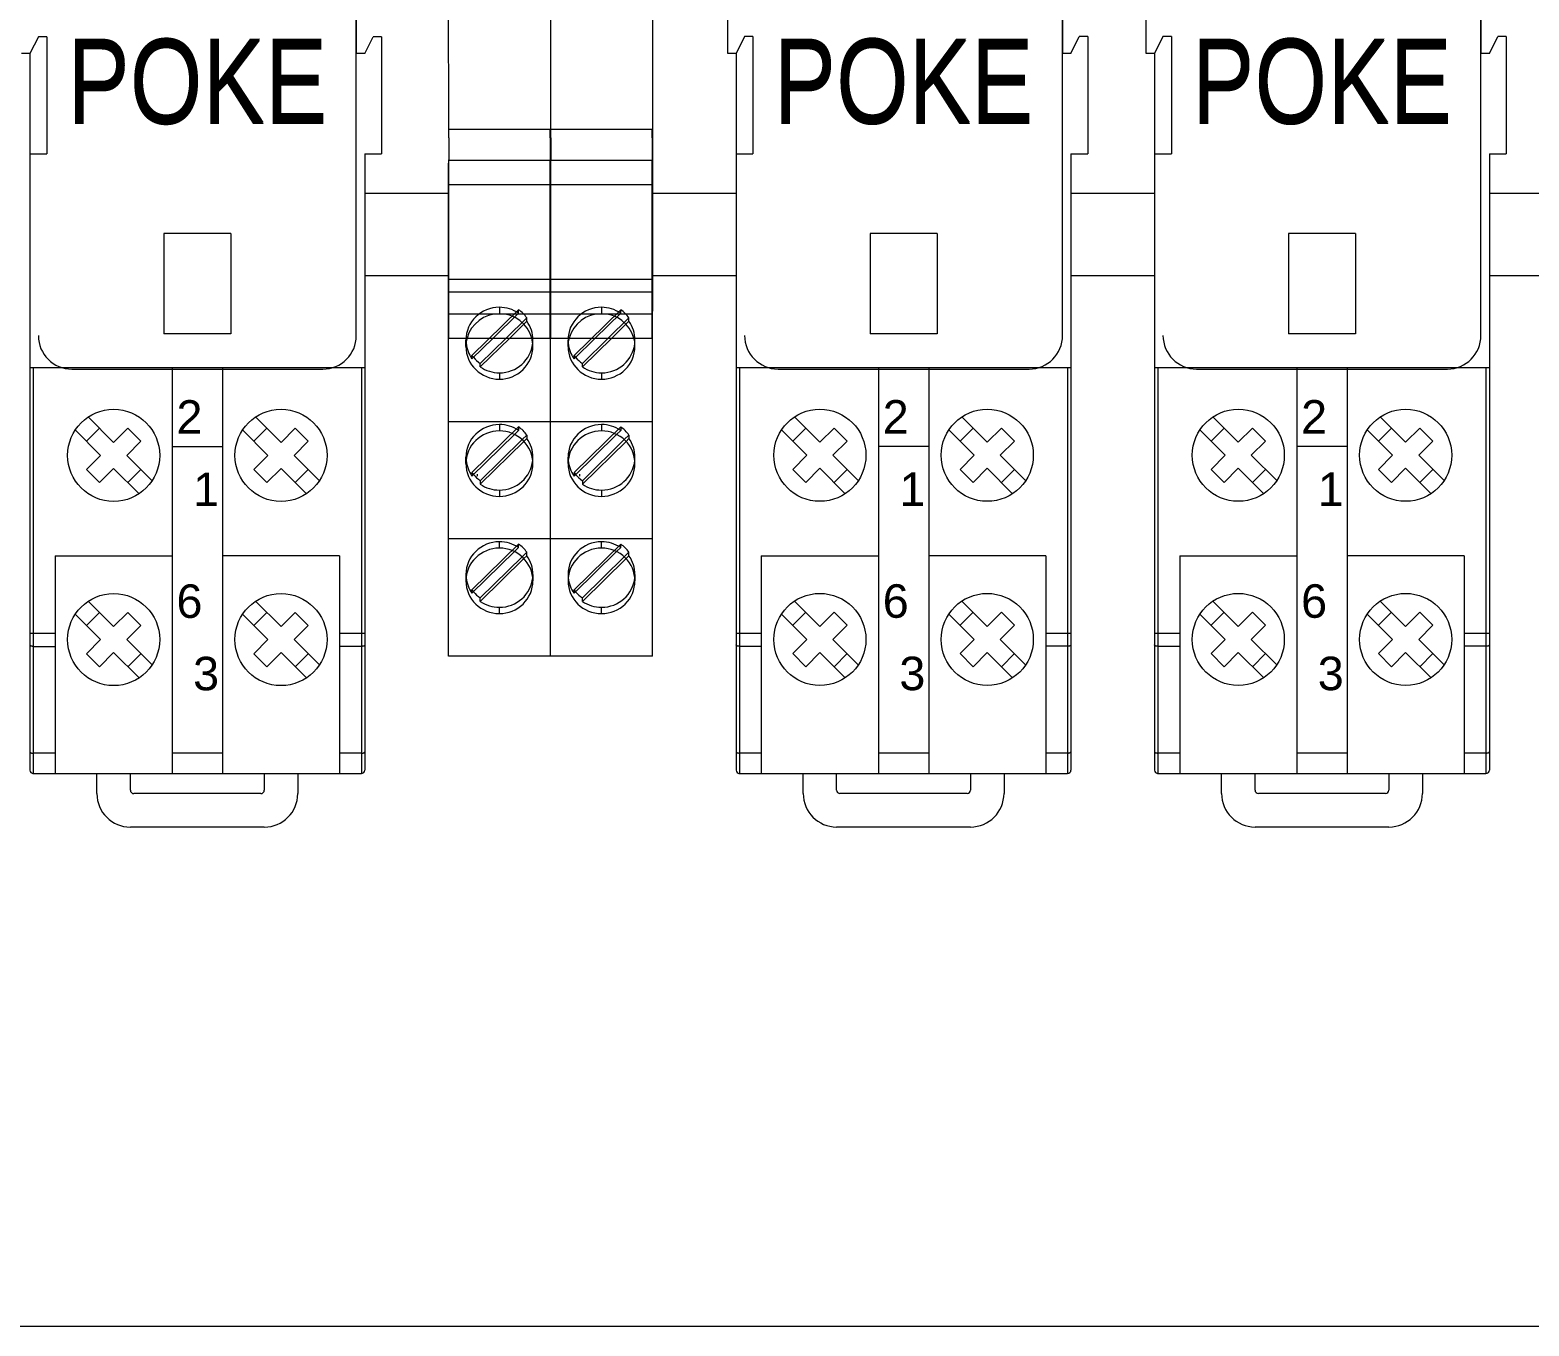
# Model space of a CAD drawing. Header units: millimetres. Extents: x 1359 to 3577, y 1336 to 3557.
# Drawn here: x 2754.9 to 2844.4, y 1899.6 to 1977 of the extents above; entities that cross this region are included whole.
import ezdxf

# ---------------------------------------------------------------- set-up
doc = ezdxf.new("R2010")
doc.units = ezdxf.units.MM
doc.layers.add('000-PI-Oprema', color=30, linetype='Continuous', lineweight=5)
doc.layers.add('000-SI-Oprema', color=30, linetype='Continuous', lineweight=0)
doc.layers.add('002-PI-Kabelska kanalica', color=150, linetype='Continuous')
doc.styles.add('NUOVO', font='txt.shx', dxfattribs={"width": 0.8, "height": 0.8})
doc.styles.get("Standard").update_dxf_attribs({"font": 'arial.ttf'})

msp = doc.modelspace()

# ---------------------------------------------------------------- linework, layer by layer
at = {"layer": '000-PI-Oprema', "color": 0, "linetype": 'ByBlock', "lineweight": 0}
for p, q in [((2779.896, 1971.005), (2779.871, 1997.206)), ((2779.896, 1971.005), (2779.871, 1997.206)), ((2785.996, 1971.005), (2785.971, 1997.206)), ((2785.996, 1971.005), (2785.971, 1997.206)), ((2785.971, 1995.506), (2785.971, 1969.206)), ((2785.971, 1995.506), (2785.971, 1969.206)), ((2792.071, 1995.506), (2792.071, 1969.206)), ((2792.071, 1995.506), (2792.071, 1969.206)), ((2779.896, 1970.519), (2779.896, 1971.005)), ((2785.946, 1971.005), (2779.896, 1971.005)), ((2779.896, 1970.519), (2779.896, 1971.005)), ((2785.946, 1970.519), (2785.946, 1971.005)), ((2785.946, 1970.519), (2785.946, 1971.005)), ((2785.996, 1970.519), (2785.996, 1971.005)), ((2792.046, 1971.005), (2785.996, 1971.005)), ((2785.996, 1970.519), (2785.996, 1971.005)), ((2792.046, 1970.519), (2792.046, 1971.005)), ((2792.046, 1970.519), (2792.046, 1971.005)), ((2779.896, 1970.519), (2779.896, 1969.156)), ((2779.896, 1970.519), (2779.896, 1969.156)), ((2785.946, 1970.519), (2785.946, 1969.156)), ((2785.946, 1970.519), (2785.946, 1969.156)), ((2785.996, 1970.519), (2785.996, 1969.156)), ((2785.996, 1970.519), (2785.996, 1969.156)), ((2792.046, 1970.519), (2792.046, 1969.156)), ((2792.046, 1970.519), (2792.046, 1969.156)), ((2779.871, 1969.206), (2779.896, 1969.206)), ((2779.871, 1969.206), (2779.871, 1969.006)), ((2779.871, 1969.206), (2779.871, 1969.206)), ((2779.871, 1969.206), (2779.896, 1969.206)), ((2779.871, 1969.206), (2779.871, 1969.006)), ((2779.871, 1969.206), (2779.871, 1969.206)), ((2779.896, 1969.006), (2779.871, 1969.006)), ((2779.871, 1967.406), (2779.871, 1969.006)), ((2779.896, 1969.006), (2779.871, 1969.006)), ((2779.871, 1967.406), (2779.871, 1969.006)), ((2779.896, 1967.451), (2779.896, 1969.156)), ((2785.946, 1969.156), (2779.896, 1969.156)), ((2779.896, 1969.156), (2779.896, 1969.156)), ((2779.896, 1967.451), (2779.896, 1969.156)), ((2779.896, 1969.156), (2779.896, 1969.156)), ((2785.471, 1969.206), (2785.471, 1969.206)), ((2785.471, 1969.206), (2785.471, 1969.206)), ((2785.946, 1969.206), (2785.971, 1969.206)), ((2785.946, 1969.206), (2785.971, 1969.206)), ((2785.946, 1967.451), (2785.946, 1969.156)), ((2785.946, 1969.156), (2785.946, 1969.156)), ((2785.946, 1967.451), (2785.946, 1969.156)), ((2785.946, 1969.156), (2785.946, 1969.156)), ((2785.946, 1969.006), (2785.971, 1969.006)), ((2785.946, 1969.006), (2785.971, 1969.006)), ((2785.971, 1969.206), (2785.971, 1969.206)), ((2785.971, 1969.206), (2785.971, 1969.006)), ((2785.971, 1969.206), (2785.971, 1969.206)), ((2785.971, 1969.206), (2785.971, 1969.006)), ((2785.971, 1969.206), (2785.996, 1969.206)), ((2785.971, 1969.206), (2785.971, 1969.006)), ((2785.971, 1969.206), (2785.971, 1969.206)), ((2785.971, 1969.206), (2785.996, 1969.206)), ((2785.971, 1969.206), (2785.971, 1969.006)), ((2785.971, 1969.206), (2785.971, 1969.206)), ((2785.971, 1969.006), (2785.971, 1967.406)), ((2785.971, 1969.006), (2785.971, 1967.406)), ((2785.996, 1969.006), (2785.971, 1969.006)), ((2785.971, 1967.406), (2785.971, 1969.006)), ((2785.996, 1969.006), (2785.971, 1969.006)), ((2785.971, 1967.406), (2785.971, 1969.006)), ((2785.996, 1967.451), (2785.996, 1969.156)), ((2792.046, 1969.156), (2785.996, 1969.156)), ((2785.996, 1969.156), (2785.996, 1969.156)), ((2785.996, 1967.451), (2785.996, 1969.156)), ((2785.996, 1969.156), (2785.996, 1969.156)), ((2791.571, 1969.206), (2791.571, 1969.206)), ((2791.571, 1969.206), (2791.571, 1969.206)), ((2792.046, 1969.206), (2792.071, 1969.206)), ((2792.046, 1969.206), (2792.071, 1969.206)), ((2792.046, 1967.451), (2792.046, 1969.156)), ((2792.046, 1969.156), (2792.046, 1969.156)), ((2792.046, 1967.451), (2792.046, 1969.156)), ((2792.046, 1969.156), (2792.046, 1969.156)), ((2792.046, 1969.006), (2792.071, 1969.006)), ((2792.046, 1969.006), (2792.071, 1969.006)), ((2792.071, 1969.206), (2792.071, 1969.206)), ((2792.071, 1969.206), (2792.071, 1969.006)), ((2792.071, 1969.206), (2792.071, 1969.206)), ((2792.071, 1969.206), (2792.071, 1969.006)), ((2792.071, 1969.006), (2792.071, 1967.406)), ((2792.071, 1969.006), (2792.071, 1967.406)), ((2779.871, 1967.406), (2779.896, 1967.406)), ((2779.871, 1961.184), (2779.871, 1967.406)), ((2779.871, 1967.406), (2779.896, 1967.406)), ((2779.871, 1961.184), (2779.871, 1967.406)), ((2779.896, 1967.722), (2785.946, 1967.722)), ((2779.896, 1966.983), (2779.896, 1967.451)), ((2779.896, 1966.983), (2779.896, 1967.451)), ((2779.896, 1961.829), (2779.896, 1966.983)), ((2779.896, 1961.829), (2779.896, 1966.983)), ((2785.946, 1966.983), (2785.946, 1967.451)), ((2785.946, 1966.983), (2785.946, 1967.451)), ((2785.971, 1967.406), (2785.946, 1967.406)), ((2785.971, 1967.406), (2785.946, 1967.406)), ((2785.946, 1961.829), (2785.946, 1966.983)), ((2785.946, 1961.829), (2785.946, 1966.983)), ((2785.971, 1967.406), (2785.971, 1961.184)), ((2785.971, 1967.406), (2785.971, 1961.184)), ((2785.971, 1967.406), (2785.996, 1967.406)), ((2785.971, 1961.184), (2785.971, 1967.406)), ((2785.971, 1967.406), (2785.996, 1967.406)), ((2785.971, 1961.184), (2785.971, 1967.406)), ((2785.996, 1967.722), (2792.046, 1967.722)), ((2785.996, 1966.983), (2785.996, 1967.451)), ((2785.996, 1966.983), (2785.996, 1967.451)), ((2785.996, 1961.829), (2785.996, 1966.983)), ((2785.996, 1961.829), (2785.996, 1966.983)), ((2792.046, 1966.983), (2792.046, 1967.451)), ((2792.046, 1966.983), (2792.046, 1967.451)), ((2792.071, 1967.406), (2792.046, 1967.406)), ((2792.071, 1967.406), (2792.046, 1967.406)), ((2792.046, 1961.829), (2792.046, 1966.983)), ((2792.046, 1961.829), (2792.046, 1966.983)), ((2792.071, 1967.406), (2792.071, 1961.184)), ((2792.071, 1967.406), (2792.071, 1961.184)), ((2785.971, 1961.184), (2785.971, 1964.987)), ((2785.971, 1961.184), (2785.971, 1964.987)), ((2792.071, 1961.184), (2792.071, 1964.987)), ((2792.071, 1961.184), (2792.071, 1964.987)), ((2779.871, 1964.056), (2779.871, 1964.056)), ((2779.871, 1964.056), (2779.871, 1964.056)), ((2785.971, 1964.056), (2785.971, 1964.056)), ((2785.971, 1964.056), (2785.971, 1964.056)), ((2785.971, 1964.056), (2785.971, 1964.056)), ((2785.971, 1964.056), (2785.971, 1964.056)), ((2792.071, 1964.056), (2792.071, 1964.056)), ((2792.071, 1964.056), (2792.071, 1964.056)), ((2779.871, 1962.056), (2779.871, 1962.056)), ((2785.971, 1962.056), (2779.871, 1962.056)), ((2779.871, 1962.056), (2779.871, 1962.056)), ((2779.896, 1960.487), (2779.896, 1961.829)), ((2779.896, 1960.487), (2779.896, 1961.829)), ((2785.946, 1960.487), (2785.946, 1961.829)), ((2785.946, 1960.487), (2785.946, 1961.829)), ((2785.971, 1962.056), (2785.971, 1962.056)), ((2785.971, 1962.056), (2785.971, 1962.056)), ((2785.971, 1962.056), (2785.971, 1962.056)), ((2792.071, 1962.056), (2785.971, 1962.056)), ((2785.971, 1962.056), (2785.971, 1962.056)), ((2785.996, 1960.487), (2785.996, 1961.829)), ((2785.996, 1960.487), (2785.996, 1961.829)), ((2792.046, 1960.487), (2792.046, 1961.829)), ((2792.046, 1960.487), (2792.046, 1961.829)), ((2792.071, 1962.056), (2792.071, 1962.056)), ((2792.071, 1962.056), (2792.071, 1962.056)), ((2779.871, 1961.184), (2779.896, 1961.184)), ((2779.871, 1960.156), (2779.871, 1961.184)), ((2779.871, 1961.184), (2779.896, 1961.184)), ((2779.871, 1960.156), (2779.871, 1961.184)), ((2779.896, 1961.313), (2785.946, 1961.313)), ((2785.971, 1961.184), (2785.946, 1961.184)), ((2785.971, 1961.184), (2785.946, 1961.184)), ((2785.971, 1961.184), (2785.971, 1960.156)), ((2785.971, 1961.184), (2785.971, 1960.156)), ((2785.971, 1961.184), (2785.996, 1961.184)), ((2785.971, 1960.156), (2785.971, 1961.184)), ((2785.971, 1961.184), (2785.996, 1961.184)), ((2785.971, 1960.156), (2785.971, 1961.184)), ((2785.996, 1961.313), (2792.046, 1961.313)), ((2792.071, 1961.184), (2792.046, 1961.184)), ((2792.071, 1961.184), (2792.046, 1961.184)), ((2792.071, 1961.184), (2792.071, 1960.156)), ((2792.071, 1961.184), (2792.071, 1960.156)), ((2779.871, 1960.156), (2779.896, 1960.156)), ((2779.871, 1958.556), (2779.871, 1960.156)), ((2779.871, 1960.156), (2779.896, 1960.156)), ((2779.871, 1958.556), (2779.871, 1960.156)), ((2779.871, 1960.012), (2782.921, 1960.012)), ((2779.896, 1958.556), (2779.896, 1960.487)), ((2779.896, 1958.556), (2779.896, 1960.487)), ((2781.281, 1957.523), (2784.066, 1960.247)), ((2784.066, 1960.039), (2782.55, 1958.556)), ((2782.921, 1960.391), (2782.921, 1960.012)), ((2782.921, 1960.012), (2785.971, 1960.012)), ((2784.066, 1960.039), (2784.066, 1960.247)), ((2785.946, 1958.556), (2785.946, 1960.487)), ((2785.946, 1958.556), (2785.946, 1960.487)), ((2785.971, 1960.156), (2785.946, 1960.156)), ((2785.971, 1960.156), (2785.946, 1960.156)), ((2785.971, 1958.556), (2785.971, 1960.156)), ((2785.971, 1958.556), (2785.971, 1960.156)), ((2785.971, 1960.156), (2785.996, 1960.156)), ((2785.971, 1958.556), (2785.971, 1960.156)), ((2785.971, 1960.156), (2785.996, 1960.156)), ((2785.971, 1958.556), (2785.971, 1960.156)), ((2785.971, 1958.556), (2785.971, 1960.012)), ((2785.971, 1958.556), (2785.971, 1960.012)), ((2785.971, 1960.012), (2789.021, 1960.012)), ((2785.996, 1958.556), (2785.996, 1960.487)), ((2785.996, 1958.556), (2785.996, 1960.487)), ((2787.381, 1957.523), (2790.166, 1960.247)), ((2790.166, 1960.039), (2788.65, 1958.556)), ((2789.021, 1960.391), (2789.021, 1960.012)), ((2789.021, 1960.012), (2792.071, 1960.012)), ((2790.166, 1960.039), (2790.166, 1960.247)), ((2792.046, 1958.556), (2792.046, 1960.487)), ((2792.046, 1958.556), (2792.046, 1960.487)), ((2792.071, 1960.156), (2792.046, 1960.156)), ((2792.071, 1960.156), (2792.046, 1960.156)), ((2792.071, 1958.556), (2792.071, 1960.156)), ((2792.071, 1958.556), (2792.071, 1960.156)), ((2792.071, 1958.556), (2792.071, 1960.012)), ((2792.071, 1958.556), (2792.071, 1960.012)), ((2784.561, 1959.763), (2783.327, 1958.556)), ((2783.54, 1958.556), (2784.561, 1959.555)), ((2784.561, 1959.555), (2784.561, 1959.763)), ((2790.661, 1959.763), (2789.427, 1958.556)), ((2789.64, 1958.556), (2790.661, 1959.555)), ((2790.661, 1959.555), (2790.661, 1959.763)), ((2779.871, 1958.556), (2779.896, 1958.556)), ((2779.871, 1958.556), (2779.871, 1958.556)), ((2779.871, 1953.556), (2779.871, 1958.556)), ((2779.871, 1958.556), (2779.896, 1958.556)), ((2779.871, 1958.556), (2779.871, 1958.556)), ((2779.871, 1953.556), (2779.871, 1958.556)), ((2779.896, 1958.656), (2779.896, 1958.656)), ((2779.896, 1958.656), (2779.896, 1958.656)), ((2779.896, 1958.556), (2785.946, 1958.556)), ((2779.896, 1958.556), (2779.896, 1958.556)), ((2779.896, 1958.556), (2779.896, 1958.556)), ((2780.921, 1958.056), (2780.921, 1958.435)), ((2782.55, 1958.556), (2781.281, 1957.315)), ((2781.776, 1956.831), (2783.54, 1958.556)), ((2783.327, 1958.556), (2781.776, 1957.039)), ((2784.921, 1958.056), (2784.921, 1958.435)), ((2785.946, 1958.656), (2785.946, 1958.656)), ((2785.946, 1958.656), (2785.946, 1958.656)), ((2785.946, 1958.556), (2785.971, 1958.556)), ((2785.946, 1958.556), (2785.946, 1958.556)), ((2785.946, 1958.556), (2785.971, 1958.556)), ((2785.946, 1958.556), (2785.946, 1958.556)), ((2785.971, 1958.556), (2785.971, 1958.556)), ((2785.971, 1953.556), (2785.971, 1958.556)), ((2785.971, 1958.556), (2785.971, 1958.556)), ((2785.971, 1953.556), (2785.971, 1958.556)), ((2785.971, 1958.556), (2785.996, 1958.556)), ((2785.971, 1958.556), (2785.971, 1958.556)), ((2785.971, 1953.556), (2785.971, 1958.556)), ((2785.971, 1958.556), (2785.996, 1958.556)), ((2785.971, 1958.556), (2785.971, 1958.556)), ((2785.971, 1953.556), (2785.971, 1958.556)), ((2785.996, 1958.656), (2785.996, 1958.656)), ((2785.996, 1958.656), (2785.996, 1958.656)), ((2785.996, 1958.556), (2792.046, 1958.556)), ((2785.996, 1958.556), (2785.996, 1958.556)), ((2785.996, 1958.556), (2785.996, 1958.556)), ((2787.021, 1958.056), (2787.021, 1958.435)), ((2788.65, 1958.556), (2787.381, 1957.315)), ((2787.876, 1956.831), (2789.64, 1958.556)), ((2789.427, 1958.556), (2787.876, 1957.039)), ((2791.021, 1958.056), (2791.021, 1958.435)), ((2792.046, 1958.656), (2792.046, 1958.656)), ((2792.046, 1958.656), (2792.046, 1958.656)), ((2792.046, 1958.556), (2792.071, 1958.556)), ((2792.046, 1958.556), (2792.046, 1958.556)), ((2792.046, 1958.556), (2792.071, 1958.556)), ((2792.046, 1958.556), (2792.046, 1958.556)), ((2792.071, 1958.556), (2792.071, 1958.556)), ((2792.071, 1953.556), (2792.071, 1958.556)), ((2792.071, 1958.556), (2792.071, 1958.556)), ((2792.071, 1953.556), (2792.071, 1958.556)), ((2781.281, 1957.315), (2781.281, 1957.523)), ((2785.971, 1953.556), (2785.971, 1957.99)), ((2785.971, 1953.556), (2785.971, 1957.99)), ((2787.381, 1957.315), (2787.381, 1957.523)), ((2792.071, 1953.556), (2792.071, 1957.99)), ((2792.071, 1953.556), (2792.071, 1957.99)), ((2781.776, 1956.831), (2781.776, 1957.039)), ((2782.921, 1956.479), (2782.921, 1956.099)), ((2787.876, 1956.831), (2787.876, 1957.039)), ((2789.021, 1956.479), (2789.021, 1956.099)), ((2785.971, 1953.556), (2785.971, 1955.572)), ((2785.971, 1953.556), (2785.971, 1955.572)), ((2792.071, 1953.556), (2792.071, 1955.572)), ((2792.071, 1953.556), (2792.071, 1955.572)), ((2779.871, 1953.012), (2779.871, 1953.556)), ((2779.871, 1953.556), (2779.871, 1953.556)), ((2785.971, 1953.556), (2779.871, 1953.556)), ((2779.871, 1953.012), (2779.871, 1953.556)), ((2779.871, 1953.556), (2779.871, 1953.556)), ((2785.971, 1953.556), (2785.971, 1953.556)), ((2785.971, 1953.012), (2785.971, 1953.556)), ((2785.971, 1953.556), (2785.971, 1953.556)), ((2785.971, 1953.012), (2785.971, 1953.556)), ((2785.971, 1953.012), (2785.971, 1953.556)), ((2785.971, 1953.556), (2785.971, 1953.556)), ((2792.071, 1953.556), (2785.971, 1953.556)), ((2785.971, 1953.012), (2785.971, 1953.556)), ((2785.971, 1953.556), (2785.971, 1953.556)), ((2792.071, 1953.556), (2792.071, 1953.556)), ((2792.071, 1953.012), (2792.071, 1953.556)), ((2792.071, 1953.556), (2792.071, 1953.556)), ((2792.071, 1953.012), (2792.071, 1953.556)), ((2779.871, 1946.556), (2779.871, 1953.012)), ((2779.871, 1946.556), (2779.871, 1953.012)), ((2781.281, 1950.523), (2784.066, 1953.247)), ((2781.281, 1950.315), (2783.823, 1952.802)), ((2782.921, 1953.391), (2782.921, 1953.012)), ((2783.823, 1952.802), (2784.066, 1953.039)), ((2784.066, 1953.247), (2784.066, 1953.039)), ((2784.561, 1952.763), (2784.282, 1952.49)), ((2784.561, 1952.763), (2784.561, 1952.555)), ((2785.971, 1946.556), (2785.971, 1953.012)), ((2785.971, 1946.556), (2785.971, 1953.012)), ((2785.971, 1946.556), (2785.971, 1953.012)), ((2785.971, 1946.556), (2785.971, 1953.012)), ((2787.381, 1950.523), (2790.166, 1953.247)), ((2787.381, 1950.315), (2789.923, 1952.802)), ((2789.021, 1953.391), (2789.021, 1953.012)), ((2789.923, 1952.802), (2790.166, 1953.039)), ((2790.166, 1953.247), (2790.166, 1953.039)), ((2790.661, 1952.763), (2790.382, 1952.49)), ((2790.661, 1952.763), (2790.661, 1952.555)), ((2792.071, 1946.556), (2792.071, 1953.012)), ((2792.071, 1946.556), (2792.071, 1953.012)), ((2784.282, 1952.49), (2781.776, 1950.039)), ((2784.388, 1952.386), (2781.776, 1949.831)), ((2784.561, 1952.555), (2784.388, 1952.386)), ((2790.382, 1952.49), (2787.876, 1950.039)), ((2790.488, 1952.386), (2787.876, 1949.831)), ((2790.661, 1952.555), (2790.488, 1952.386)), ((2780.921, 1951.056), (2780.921, 1951.435)), ((2784.921, 1951.056), (2784.921, 1951.435)), ((2787.021, 1951.056), (2787.021, 1951.435)), ((2791.021, 1951.056), (2791.021, 1951.435)), ((2781.281, 1950.523), (2781.281, 1950.315)), ((2781.621, 1950.302), (2781.621, 1950.43)), ((2781.776, 1950.039), (2781.776, 1949.831)), ((2787.381, 1950.523), (2787.381, 1950.315)), ((2787.721, 1950.302), (2787.721, 1950.43)), ((2787.876, 1950.039), (2787.876, 1949.831)), ((2782.921, 1949.479), (2782.921, 1949.099)), ((2789.021, 1949.479), (2789.021, 1949.099)), ((2785.971, 1946.556), (2785.971, 1948.572)), ((2785.971, 1946.556), (2785.971, 1948.572)), ((2792.071, 1946.556), (2792.071, 1948.572)), ((2792.071, 1946.556), (2792.071, 1948.572)), ((2779.871, 1946.012), (2779.871, 1946.556)), ((2779.871, 1946.556), (2779.871, 1946.556)), ((2785.971, 1946.556), (2779.871, 1946.556)), ((2779.871, 1946.012), (2779.871, 1946.556)), ((2779.871, 1946.556), (2779.871, 1946.556)), ((2782.921, 1946.012), (2782.921, 1946.391)), ((2785.971, 1946.556), (2785.971, 1946.556)), ((2785.971, 1946.012), (2785.971, 1946.556)), ((2785.971, 1946.556), (2785.971, 1946.556)), ((2785.971, 1946.012), (2785.971, 1946.556)), ((2785.971, 1946.012), (2785.971, 1946.556)), ((2785.971, 1946.556), (2785.971, 1946.556)), ((2792.071, 1946.556), (2785.971, 1946.556)), ((2785.971, 1946.012), (2785.971, 1946.556)), ((2785.971, 1946.556), (2785.971, 1946.556)), ((2789.021, 1946.012), (2789.021, 1946.391)), ((2792.071, 1946.556), (2792.071, 1946.556)), ((2792.071, 1946.012), (2792.071, 1946.556)), ((2792.071, 1946.556), (2792.071, 1946.556)), ((2792.071, 1946.012), (2792.071, 1946.556)), ((2779.871, 1939.556), (2779.871, 1946.012)), ((2779.871, 1939.556), (2779.871, 1946.012)), ((2781.281, 1943.523), (2784.066, 1946.247)), ((2783.823, 1945.802), (2781.281, 1943.315)), ((2784.282, 1945.49), (2781.776, 1943.039)), ((2784.066, 1946.039), (2783.823, 1945.802)), ((2784.066, 1946.039), (2784.066, 1946.247)), ((2784.561, 1945.763), (2784.282, 1945.49)), ((2784.388, 1945.386), (2784.561, 1945.555)), ((2784.561, 1945.555), (2784.561, 1945.763)), ((2785.971, 1939.556), (2785.971, 1946.012)), ((2785.971, 1939.556), (2785.971, 1946.012)), ((2785.971, 1939.556), (2785.971, 1946.012)), ((2785.971, 1939.556), (2785.971, 1946.012)), ((2787.381, 1943.523), (2790.166, 1946.247)), ((2789.923, 1945.802), (2787.381, 1943.315)), ((2790.382, 1945.49), (2787.876, 1943.039)), ((2790.166, 1946.039), (2789.923, 1945.802)), ((2790.166, 1946.039), (2790.166, 1946.247)), ((2790.661, 1945.763), (2790.382, 1945.49)), ((2790.488, 1945.386), (2790.661, 1945.555)), ((2790.661, 1945.555), (2790.661, 1945.763)), ((2792.071, 1939.556), (2792.071, 1946.012)), ((2792.071, 1939.556), (2792.071, 1946.012)), ((2781.776, 1942.831), (2784.388, 1945.386)), ((2787.876, 1942.831), (2790.488, 1945.386)), ((2780.921, 1944.435), (2780.921, 1944.056)), ((2784.921, 1944.435), (2784.921, 1944.056)), ((2787.021, 1944.435), (2787.021, 1944.056)), ((2791.021, 1944.435), (2791.021, 1944.056)), ((2781.281, 1943.315), (2781.281, 1943.523)), ((2781.776, 1942.831), (2781.776, 1943.039)), ((2787.381, 1943.315), (2787.381, 1943.523)), ((2787.876, 1942.831), (2787.876, 1943.039)), ((2782.921, 1942.099), (2782.921, 1942.479)), ((2789.021, 1942.099), (2789.021, 1942.479)), ((2779.871, 1939.556), (2779.871, 1939.556)), ((2779.871, 1939.556), (2779.871, 1939.556)), ((2785.971, 1939.556), (2779.871, 1939.556)), ((2779.871, 1939.556), (2779.871, 1939.556)), ((2779.871, 1939.556), (2779.871, 1939.556)), ((2785.971, 1939.556), (2779.871, 1939.556)), ((2785.971, 1939.556), (2785.971, 1939.556)), ((2785.971, 1939.556), (2785.971, 1939.556)), ((2785.971, 1939.556), (2785.971, 1939.556)), ((2785.971, 1939.556), (2785.971, 1939.556)), ((2785.971, 1939.556), (2785.971, 1939.556)), ((2785.971, 1939.556), (2785.971, 1939.556)), ((2792.071, 1939.556), (2785.971, 1939.556)), ((2785.971, 1939.556), (2785.971, 1939.556)), ((2785.971, 1939.556), (2785.971, 1939.556)), ((2792.071, 1939.556), (2785.971, 1939.556)), ((2792.071, 1939.556), (2792.071, 1939.556)), ((2792.071, 1939.556), (2792.071, 1939.556)), ((2792.071, 1939.556), (2792.071, 1939.556)), ((2792.071, 1939.556), (2792.071, 1939.556))]:
    msp.add_line(p, q, dxfattribs=at)
for centre, start_param, end_param in [((2782.921, 1958.435), -1.570796, 0), ((2782.921, 1958.056), -1.570796, -0.258728), ((2782.921, 1958.435), -2.180289, -1.570796), ((2782.921, 1958.056), -2.882864, -1.570796), ((2782.921, 1958.643), -2.5321, -2.180289), ((2789.021, 1958.435), -1.570796, 0), ((2789.021, 1958.056), -1.570796, -0.258728), ((2789.021, 1958.435), -2.180289, -1.570796), ((2789.021, 1958.056), -2.882864, -1.570796), ((2789.021, 1958.643), -2.5321, -2.180289), ((2782.921, 1958.435), -3.141593, -2.5321), ((2789.021, 1958.435), -3.141593, -2.5321), ((2782.921, 1958.056), -0.258728, 0), ((2782.921, 1958.435), 0, 0.097132), ((2782.921, 1958.056), 0, 1.570796), ((2782.921, 1958.435), 0.097132, 0.609492), ((2782.921, 1958.435), 1.570796, 3.044461), ((2782.921, 1958.056), 1.570796, 3.141593), ((2782.921, 1958.056), -3.141593, -2.882864), ((2782.921, 1958.435), 3.044461, 3.141593), ((2789.021, 1958.056), -0.258728, 0), ((2789.021, 1958.435), 0, 0.097132), ((2789.021, 1958.056), 0, 1.570796), ((2789.021, 1958.435), 0.097132, 0.609492), ((2789.021, 1958.435), 1.570796, 3.044461), ((2789.021, 1958.056), 1.570796, 3.141593), ((2789.021, 1958.056), -3.141593, -2.882864), ((2789.021, 1958.435), 3.044461, 3.141593), ((2782.921, 1958.643), 0.609492, 0.685382), ((2782.921, 1958.643), 0.685382, 0.961304), ((2789.021, 1958.643), 0.609492, 0.685382), ((2789.021, 1958.643), 0.685382, 0.961304), ((2782.921, 1958.435), 0.961304, 1.570796), ((2789.021, 1958.435), 0.961304, 1.570796), ((2782.921, 1951.435), -1.570796, 0), ((2782.921, 1951.056), -1.570796, 0), ((2782.921, 1951.435), -2.180289, -1.570796), ((2782.921, 1951.056), -3.141593, -1.570796), ((2782.921, 1951.643), -2.5321, -2.180289), ((2789.021, 1951.435), -1.570796, 0), ((2789.021, 1951.056), -1.570796, 0), ((2789.021, 1951.435), -2.180289, -1.570796), ((2789.021, 1951.056), -3.141593, -1.570796), ((2789.021, 1951.643), -2.5321, -2.180289), ((2782.921, 1951.435), 3.141593, 3.751085), ((2789.021, 1951.435), 3.141593, 3.751085), ((2782.921, 1951.435), 0, 0.097132), ((2782.921, 1951.056), 0, 1.570796), ((2782.921, 1951.435), 0.097132, 0.609492), ((2782.921, 1951.435), 1.570796, 3.044461), ((2782.921, 1951.056), 1.570796, 3.141593), ((2782.921, 1951.435), 3.044461, 3.141593), ((2789.021, 1951.435), 0, 0.097132), ((2789.021, 1951.056), 0, 1.570796), ((2789.021, 1951.435), 0.097132, 0.609492), ((2789.021, 1951.435), 1.570796, 3.044461), ((2789.021, 1951.056), 1.570796, 3.141593), ((2789.021, 1951.435), 3.044461, 3.141593), ((2782.921, 1951.643), 0.609492, 0.685382), ((2782.921, 1951.643), 0.685382, 0.961304), ((2789.021, 1951.643), 0.609492, 0.685382), ((2789.021, 1951.643), 0.685382, 0.961304), ((2782.921, 1951.435), 0.961304, 1.570796), ((2789.021, 1951.435), 0.961304, 1.570796), ((2782.921, 1944.435), -1.570796, 0), ((2782.921, 1944.435), -2.180289, -1.570796), ((2789.021, 1944.435), -1.570796, 0), ((2789.021, 1944.435), -2.180289, -1.570796), ((2782.921, 1944.056), -1.570796, 0), ((2782.921, 1944.056), -3.141593, -1.570796), ((2782.921, 1944.643), -2.5321, -2.180289), ((2782.921, 1944.435), -3.141593, -2.5321), ((2789.021, 1944.056), -1.570796, 0), ((2789.021, 1944.056), -3.141593, -1.570796), ((2789.021, 1944.643), -2.5321, -2.180289), ((2789.021, 1944.435), -3.141593, -2.5321), ((2782.921, 1944.435), 0, 0.097132), ((2782.921, 1944.056), 0, 1.570796), ((2782.921, 1944.435), 0.097132, 0.609492), ((2782.921, 1944.435), 1.570796, 3.044461), ((2782.921, 1944.056), 1.570796, 3.141593), ((2782.921, 1944.435), 3.044461, 3.141593), ((2789.021, 1944.435), 0, 0.097132), ((2789.021, 1944.056), 0, 1.570796), ((2789.021, 1944.435), 0.097132, 0.609492), ((2789.021, 1944.435), 1.570796, 3.044461), ((2789.021, 1944.056), 1.570796, 3.141593), ((2789.021, 1944.435), 3.044461, 3.141593), ((2782.921, 1944.643), 0.609492, 0.685382), ((2782.921, 1944.643), 0.685382, 0.961304), ((2782.921, 1944.435), 0.961304, 1.570796), ((2789.021, 1944.643), 0.609492, 0.685382), ((2789.021, 1944.643), 0.685382, 0.961304), ((2789.021, 1944.435), 0.961304, 1.570796)]:
    msp.add_ellipse(centre, major_axis=(-2, 0), ratio=0.978148, start_param=start_param, end_param=end_param, dxfattribs=at)
at = {"layer": '000-SI-Oprema', "color": 0, "linetype": 'ByBlock', "lineweight": 0}
for p, q in [((2774.371, 1958.7), (2774.371, 2000.3)), ((2774.371, 1958.7), (2774.371, 2000.3)), ((2816.571, 1958.706), (2816.571, 2000.306)), ((2816.571, 1958.706), (2816.571, 2000.306)), ((2841.571, 1958.706), (2841.571, 2000.306)), ((2841.571, 1958.706), (2841.571, 2000.306)), ((2774.371, 1983.55), (2774.371, 1975.55)), ((2796.571, 1975.556), (2796.571, 1983.556)), ((2816.571, 1983.556), (2816.571, 1975.556)), ((2821.571, 1975.556), (2821.571, 1983.556)), ((2841.571, 1983.556), (2841.571, 1975.556)), ((2755.371, 1976.55), (2754.871, 1975.55)), ((2755.871, 1976.55), (2755.371, 1976.55)), ((2755.871, 1976.55), (2755.871, 1969.55)), ((2774.871, 1975.55), (2775.371, 1976.55)), ((2775.871, 1976.55), (2775.371, 1976.55)), ((2775.871, 1976.55), (2775.871, 1969.55)), ((2797.571, 1976.556), (2797.071, 1975.556)), ((2798.071, 1976.556), (2797.571, 1976.556)), ((2798.071, 1976.556), (2798.071, 1969.556)), ((2817.071, 1975.556), (2817.571, 1976.556)), ((2818.071, 1976.556), (2817.571, 1976.556)), ((2818.071, 1976.556), (2818.071, 1969.556)), ((2822.571, 1976.556), (2822.071, 1975.556)), ((2823.071, 1976.556), (2822.571, 1976.556)), ((2823.071, 1976.556), (2823.071, 1969.556)), ((2842.071, 1975.556), (2842.571, 1976.556)), ((2843.071, 1976.556), (2842.571, 1976.556)), ((2843.071, 1976.556), (2843.071, 1969.556)), ((2754.871, 1975.55), (2754.371, 1975.55)), ((2754.871, 1975.55), (2754.871, 1932.75)), ((2774.871, 1975.55), (2774.371, 1975.55)), ((2797.071, 1975.556), (2796.571, 1975.556)), ((2797.071, 1975.556), (2797.071, 1932.756)), ((2817.071, 1975.556), (2816.571, 1975.556)), ((2822.071, 1975.556), (2821.571, 1975.556)), ((2822.071, 1975.556), (2822.071, 1932.756)), ((2842.071, 1975.556), (2841.571, 1975.556)), ((2754.871, 1969.55), (2755.871, 1969.55)), ((2774.871, 1969.55), (2774.871, 1932.75)), ((2774.871, 1969.55), (2775.871, 1969.55)), ((2797.071, 1969.556), (2798.071, 1969.556)), ((2817.071, 1969.556), (2817.071, 1932.756)), ((2817.071, 1969.556), (2818.071, 1969.556)), ((2822.071, 1969.556), (2823.071, 1969.556)), ((2842.071, 1969.556), (2842.071, 1932.756)), ((2842.071, 1969.556), (2843.071, 1969.556)), ((2766.871, 1964.8), (2762.871, 1964.8)), ((2762.871, 1964.8), (2762.871, 1958.8)), ((2766.871, 1964.8), (2766.871, 1958.8)), ((2809.071, 1964.806), (2805.071, 1964.806)), ((2805.071, 1964.806), (2805.071, 1958.806)), ((2809.071, 1964.806), (2809.071, 1958.806)), ((2834.071, 1964.806), (2830.071, 1964.806)), ((2830.071, 1964.806), (2830.071, 1958.806)), ((2834.071, 1964.806), (2834.071, 1958.806)), ((2766.871, 1958.8), (2762.871, 1958.8)), ((2809.071, 1958.806), (2805.071, 1958.806)), ((2834.071, 1958.806), (2830.071, 1958.806)), ((2754.871, 1956.8), (2774.871, 1956.8)), ((2755.071, 1956.8), (2755.071, 1932.55)), ((2757.371, 1956.7), (2772.371, 1956.7)), ((2757.371, 1956.7), (2772.371, 1956.7)), ((2763.371, 1956.8), (2763.371, 1932.55)), ((2766.371, 1956.8), (2766.371, 1932.55)), ((2774.671, 1956.8), (2774.671, 1932.55)), ((2797.071, 1956.806), (2817.071, 1956.806)), ((2797.271, 1956.806), (2797.271, 1932.556)), ((2799.571, 1956.706), (2814.571, 1956.706)), ((2799.571, 1956.706), (2814.571, 1956.706)), ((2805.571, 1956.806), (2805.571, 1932.556)), ((2808.571, 1956.806), (2808.571, 1932.556)), ((2816.871, 1956.806), (2816.871, 1932.556)), ((2822.071, 1956.806), (2842.071, 1956.806)), ((2822.271, 1956.806), (2822.271, 1932.556)), ((2824.571, 1956.706), (2839.571, 1956.706)), ((2824.571, 1956.706), (2839.571, 1956.706)), ((2830.571, 1956.806), (2830.571, 1932.556)), ((2833.571, 1956.806), (2833.571, 1932.556)), ((2841.871, 1956.806), (2841.871, 1932.556)), ((2758.355, 1953.844), (2759.871, 1952.327)), ((2768.355, 1953.844), (2769.871, 1952.327)), ((2800.555, 1953.85), (2802.071, 1952.334)), ((2810.555, 1953.85), (2812.071, 1952.334)), ((2825.555, 1953.85), (2827.071, 1952.334)), ((2835.555, 1953.85), (2837.071, 1952.334)), ((2757.577, 1953.066), (2759.093, 1951.55)), ((2758.245, 1952.398), (2759.023, 1953.176)), ((2759.871, 1952.327), (2760.72, 1953.176)), ((2760.72, 1953.176), (2761.498, 1952.398)), ((2767.577, 1953.066), (2769.093, 1951.55)), ((2768.245, 1952.398), (2769.023, 1953.176)), ((2769.871, 1952.327), (2770.72, 1953.176)), ((2770.72, 1953.176), (2771.498, 1952.398)), ((2799.777, 1953.073), (2801.293, 1951.556)), ((2800.445, 1952.405), (2801.223, 1953.183)), ((2802.071, 1952.334), (2802.92, 1953.183)), ((2802.92, 1953.183), (2803.698, 1952.405)), ((2809.777, 1953.073), (2811.293, 1951.556)), ((2810.445, 1952.405), (2811.223, 1953.183)), ((2812.071, 1952.334), (2812.92, 1953.183)), ((2812.92, 1953.183), (2813.698, 1952.405)), ((2824.777, 1953.073), (2826.293, 1951.556)), ((2825.445, 1952.405), (2826.223, 1953.183)), ((2827.071, 1952.334), (2827.92, 1953.183)), ((2827.92, 1953.183), (2828.698, 1952.405)), ((2834.777, 1953.073), (2836.293, 1951.556)), ((2835.445, 1952.405), (2836.223, 1953.183)), ((2837.071, 1952.334), (2837.92, 1953.183)), ((2837.92, 1953.183), (2838.698, 1952.405)), ((2760.649, 1951.55), (2761.498, 1952.398)), ((2766.371, 1952.065), (2763.371, 1952.065)), ((2770.649, 1951.55), (2771.498, 1952.398)), ((2802.849, 1951.556), (2803.698, 1952.405)), ((2808.571, 1952.072), (2805.571, 1952.072)), ((2812.849, 1951.556), (2813.698, 1952.405)), ((2827.849, 1951.556), (2828.698, 1952.405)), ((2833.571, 1952.072), (2830.571, 1952.072)), ((2837.849, 1951.556), (2838.698, 1952.405)), ((2758.245, 1950.701), (2759.093, 1951.55)), ((2760.649, 1951.55), (2762.165, 1950.033)), ((2768.245, 1950.701), (2769.093, 1951.55)), ((2770.649, 1951.55), (2772.165, 1950.033)), ((2800.445, 1950.708), (2801.293, 1951.556)), ((2802.849, 1951.556), (2804.365, 1950.04)), ((2810.445, 1950.708), (2811.293, 1951.556)), ((2812.849, 1951.556), (2814.365, 1950.04)), ((2825.445, 1950.708), (2826.293, 1951.556)), ((2827.849, 1951.556), (2829.365, 1950.04)), ((2835.445, 1950.708), (2836.293, 1951.556)), ((2837.849, 1951.556), (2839.365, 1950.04)), ((2758.245, 1950.701), (2759.023, 1949.923)), ((2759.023, 1949.923), (2759.871, 1950.772)), ((2759.871, 1950.772), (2761.388, 1949.255)), ((2760.72, 1949.923), (2761.498, 1950.701)), ((2768.245, 1950.701), (2769.023, 1949.923)), ((2769.023, 1949.923), (2769.871, 1950.772)), ((2769.871, 1950.772), (2771.388, 1949.255)), ((2770.72, 1949.923), (2771.498, 1950.701)), ((2800.445, 1950.708), (2801.223, 1949.93)), ((2801.223, 1949.93), (2802.071, 1950.778)), ((2802.071, 1950.778), (2803.588, 1949.262)), ((2802.92, 1949.93), (2803.698, 1950.708)), ((2810.445, 1950.708), (2811.223, 1949.93)), ((2811.223, 1949.93), (2812.071, 1950.778)), ((2812.071, 1950.778), (2813.588, 1949.262)), ((2812.92, 1949.93), (2813.698, 1950.708)), ((2825.445, 1950.708), (2826.223, 1949.93)), ((2826.223, 1949.93), (2827.071, 1950.778)), ((2827.071, 1950.778), (2828.588, 1949.262)), ((2827.92, 1949.93), (2828.698, 1950.708)), ((2835.445, 1950.708), (2836.223, 1949.93)), ((2836.223, 1949.93), (2837.071, 1950.778)), ((2837.071, 1950.778), (2838.588, 1949.262)), ((2837.92, 1949.93), (2838.698, 1950.708)), ((2756.371, 1945.55), (2756.371, 1932.55)), ((2756.371, 1945.55), (2763.371, 1945.55)), ((2773.371, 1945.55), (2766.371, 1945.55)), ((2773.371, 1945.55), (2773.371, 1932.55)), ((2798.571, 1945.556), (2798.571, 1932.556)), ((2798.571, 1945.556), (2805.571, 1945.556)), ((2815.571, 1945.556), (2808.571, 1945.556)), ((2815.571, 1945.556), (2815.571, 1932.556)), ((2823.571, 1945.556), (2823.571, 1932.556)), ((2823.571, 1945.556), (2830.571, 1945.556)), ((2840.571, 1945.556), (2833.571, 1945.556)), ((2840.571, 1945.556), (2840.571, 1932.556)), ((2758.355, 1942.844), (2759.871, 1941.327)), ((2768.355, 1942.844), (2769.871, 1941.327)), ((2800.555, 1942.85), (2802.071, 1941.334)), ((2810.555, 1942.85), (2812.071, 1941.334)), ((2825.555, 1942.85), (2827.071, 1941.334)), ((2835.555, 1942.85), (2837.071, 1941.334)), ((2757.577, 1942.066), (2759.093, 1940.55)), ((2758.245, 1941.398), (2759.023, 1942.176)), ((2759.871, 1941.327), (2760.72, 1942.176)), ((2760.72, 1942.176), (2761.498, 1941.398)), ((2767.577, 1942.066), (2769.093, 1940.55)), ((2768.245, 1941.398), (2769.023, 1942.176)), ((2769.871, 1941.327), (2770.72, 1942.176)), ((2770.72, 1942.176), (2771.498, 1941.398)), ((2799.777, 1942.073), (2801.293, 1940.556)), ((2800.445, 1941.405), (2801.223, 1942.183)), ((2802.071, 1941.334), (2802.92, 1942.183)), ((2802.92, 1942.183), (2803.698, 1941.405)), ((2809.777, 1942.073), (2811.293, 1940.556)), ((2810.445, 1941.405), (2811.223, 1942.183)), ((2812.071, 1941.334), (2812.92, 1942.183)), ((2812.92, 1942.183), (2813.698, 1941.405)), ((2824.777, 1942.073), (2826.293, 1940.556)), ((2825.445, 1941.405), (2826.223, 1942.183)), ((2827.071, 1941.334), (2827.92, 1942.183)), ((2827.92, 1942.183), (2828.698, 1941.405)), ((2834.777, 1942.073), (2836.293, 1940.556)), ((2835.445, 1941.405), (2836.223, 1942.183)), ((2837.071, 1941.334), (2837.92, 1942.183)), ((2837.92, 1942.183), (2838.698, 1941.405)), ((2760.649, 1940.55), (2761.498, 1941.398)), ((2770.649, 1940.55), (2771.498, 1941.398)), ((2802.849, 1940.556), (2803.698, 1941.405)), ((2812.849, 1940.556), (2813.698, 1941.405)), ((2827.849, 1940.556), (2828.698, 1941.405)), ((2837.849, 1940.556), (2838.698, 1941.405)), ((2754.871, 1940.927), (2756.371, 1940.927)), ((2755.071, 1940.142), (2756.371, 1940.142)), ((2758.245, 1939.701), (2759.093, 1940.55)), ((2760.649, 1940.55), (2762.165, 1939.033)), ((2768.245, 1939.701), (2769.093, 1940.55)), ((2770.649, 1940.55), (2772.165, 1939.033)), ((2773.371, 1940.927), (2774.871, 1940.927)), ((2774.671, 1940.142), (2773.371, 1940.142)), ((2797.071, 1940.933), (2798.571, 1940.933)), ((2797.271, 1940.148), (2798.571, 1940.148)), ((2800.445, 1939.708), (2801.293, 1940.556)), ((2802.849, 1940.556), (2804.365, 1939.04)), ((2810.445, 1939.708), (2811.293, 1940.556)), ((2812.849, 1940.556), (2814.365, 1939.04)), ((2815.571, 1940.933), (2817.071, 1940.933)), ((2816.871, 1940.148), (2815.571, 1940.148)), ((2822.071, 1940.933), (2823.571, 1940.933)), ((2822.271, 1940.148), (2823.571, 1940.148)), ((2825.445, 1939.708), (2826.293, 1940.556)), ((2827.849, 1940.556), (2829.365, 1939.04)), ((2835.445, 1939.708), (2836.293, 1940.556)), ((2837.849, 1940.556), (2839.365, 1939.04)), ((2840.571, 1940.933), (2842.071, 1940.933)), ((2841.871, 1940.148), (2840.571, 1940.148)), ((2758.245, 1939.701), (2759.023, 1938.923)), ((2759.023, 1938.923), (2759.871, 1939.772)), ((2759.871, 1939.772), (2761.388, 1938.255)), ((2760.72, 1938.923), (2761.498, 1939.701)), ((2768.245, 1939.701), (2769.023, 1938.923)), ((2769.023, 1938.923), (2769.871, 1939.772)), ((2769.871, 1939.772), (2771.388, 1938.255)), ((2770.72, 1938.923), (2771.498, 1939.701)), ((2800.445, 1939.708), (2801.223, 1938.93)), ((2801.223, 1938.93), (2802.071, 1939.778)), ((2802.071, 1939.778), (2803.588, 1938.262)), ((2802.92, 1938.93), (2803.698, 1939.708)), ((2810.445, 1939.708), (2811.223, 1938.93)), ((2811.223, 1938.93), (2812.071, 1939.778)), ((2812.071, 1939.778), (2813.588, 1938.262)), ((2812.92, 1938.93), (2813.698, 1939.708)), ((2825.445, 1939.708), (2826.223, 1938.93)), ((2826.223, 1938.93), (2827.071, 1939.778)), ((2827.071, 1939.778), (2828.588, 1938.262)), ((2827.92, 1938.93), (2828.698, 1939.708)), ((2835.445, 1939.708), (2836.223, 1938.93)), ((2836.223, 1938.93), (2837.071, 1939.778)), ((2837.071, 1939.778), (2838.588, 1938.262)), ((2837.92, 1938.93), (2838.698, 1939.708)), ((2756.371, 1933.765), (2755.071, 1933.765)), ((2766.371, 1933.765), (2763.371, 1933.765)), ((2774.671, 1933.765), (2773.371, 1933.765)), ((2798.571, 1933.771), (2797.271, 1933.771)), ((2808.571, 1933.771), (2805.571, 1933.771)), ((2816.871, 1933.771), (2815.571, 1933.771)), ((2823.571, 1933.771), (2822.271, 1933.771)), ((2833.571, 1933.771), (2830.571, 1933.771)), ((2841.871, 1933.771), (2840.571, 1933.771)), ((2758.871, 1931.35), (2758.871, 1932.55)), ((2760.871, 1931.55), (2760.871, 1932.55)), ((2768.871, 1932.55), (2768.871, 1931.55)), ((2770.871, 1932.55), (2770.871, 1931.35)), ((2801.071, 1931.356), (2801.071, 1932.556)), ((2803.071, 1931.556), (2803.071, 1932.556)), ((2811.071, 1932.556), (2811.071, 1931.556)), ((2813.071, 1932.556), (2813.071, 1931.356)), ((2826.071, 1931.356), (2826.071, 1932.556)), ((2828.071, 1931.556), (2828.071, 1932.556)), ((2836.071, 1932.556), (2836.071, 1931.556)), ((2838.071, 1932.556), (2838.071, 1931.356)), ((2768.671, 1931.35), (2761.071, 1931.35)), ((2810.871, 1931.356), (2803.271, 1931.356)), ((2835.871, 1931.356), (2828.271, 1931.356)), ((2768.871, 1929.35), (2760.871, 1929.35)), ((2811.071, 1929.356), (2803.071, 1929.356)), ((2836.071, 1929.356), (2828.071, 1929.356))]:
    msp.add_line(p, q, dxfattribs=at)
for points in [[(2755.071, 1940.142), (2755.045, 1940.142), (2755.02, 1940.144), (2754.995, 1940.148), (2754.971, 1940.152), (2754.95, 1940.158), (2754.93, 1940.165), (2754.913, 1940.172), (2754.898, 1940.181), (2754.886, 1940.19), (2754.878, 1940.2), (2754.873, 1940.21), (2754.871, 1940.22)], [(2774.871, 1940.22), (2774.87, 1940.21), (2774.864, 1940.2), (2774.856, 1940.19), (2774.844, 1940.181), (2774.83, 1940.172), (2774.813, 1940.165), (2774.793, 1940.158), (2774.771, 1940.152), (2774.748, 1940.148), (2774.723, 1940.144), (2774.697, 1940.142), (2774.671, 1940.142)], [(2797.271, 1940.148), (2797.245, 1940.149), (2797.219, 1940.151), (2797.195, 1940.154), (2797.171, 1940.159), (2797.15, 1940.165), (2797.13, 1940.171), (2797.113, 1940.179), (2797.098, 1940.188), (2797.086, 1940.197), (2797.078, 1940.207), (2797.073, 1940.217), (2797.071, 1940.227)], [(2817.071, 1940.227), (2817.07, 1940.217), (2817.064, 1940.207), (2817.056, 1940.197), (2817.044, 1940.188), (2817.03, 1940.179), (2817.013, 1940.171), (2816.993, 1940.165), (2816.971, 1940.159), (2816.948, 1940.154), (2816.923, 1940.151), (2816.897, 1940.149), (2816.871, 1940.148)], [(2822.271, 1940.148), (2822.245, 1940.149), (2822.219, 1940.151), (2822.195, 1940.154), (2822.171, 1940.159), (2822.15, 1940.165), (2822.13, 1940.171), (2822.113, 1940.179), (2822.098, 1940.188), (2822.086, 1940.197), (2822.078, 1940.207), (2822.073, 1940.217), (2822.071, 1940.227)], [(2842.071, 1940.227), (2842.07, 1940.217), (2842.064, 1940.207), (2842.056, 1940.197), (2842.044, 1940.188), (2842.03, 1940.179), (2842.013, 1940.171), (2841.993, 1940.165), (2841.971, 1940.159), (2841.948, 1940.154), (2841.923, 1940.151), (2841.897, 1940.149), (2841.871, 1940.148)], [(2754.871, 1933.843), (2754.873, 1933.833), (2754.878, 1933.823), (2754.886, 1933.813), (2754.898, 1933.804), (2754.913, 1933.795), (2754.93, 1933.788), (2754.95, 1933.781), (2754.971, 1933.775), (2754.995, 1933.771), (2755.02, 1933.767), (2755.045, 1933.765), (2755.071, 1933.765)], [(2774.671, 1933.765), (2774.697, 1933.765), (2774.723, 1933.767), (2774.748, 1933.771), (2774.771, 1933.775), (2774.793, 1933.781), (2774.813, 1933.788), (2774.83, 1933.795), (2774.844, 1933.804), (2774.856, 1933.813), (2774.864, 1933.823), (2774.87, 1933.833), (2774.871, 1933.843)], [(2797.071, 1933.85), (2797.073, 1933.84), (2797.078, 1933.83), (2797.086, 1933.82), (2797.098, 1933.811), (2797.113, 1933.802), (2797.13, 1933.794), (2797.15, 1933.788), (2797.171, 1933.782), (2797.195, 1933.777), (2797.219, 1933.774), (2797.245, 1933.772), (2797.271, 1933.771)], [(2816.871, 1933.771), (2816.897, 1933.772), (2816.923, 1933.774), (2816.948, 1933.777), (2816.971, 1933.782), (2816.993, 1933.788), (2817.013, 1933.794), (2817.03, 1933.802), (2817.044, 1933.811), (2817.056, 1933.82), (2817.064, 1933.83), (2817.07, 1933.84), (2817.071, 1933.85)], [(2822.071, 1933.85), (2822.073, 1933.84), (2822.078, 1933.83), (2822.086, 1933.82), (2822.098, 1933.811), (2822.113, 1933.802), (2822.13, 1933.794), (2822.15, 1933.788), (2822.171, 1933.782), (2822.195, 1933.777), (2822.219, 1933.774), (2822.245, 1933.772), (2822.271, 1933.771)], [(2841.871, 1933.771), (2841.897, 1933.772), (2841.923, 1933.774), (2841.948, 1933.777), (2841.971, 1933.782), (2841.993, 1933.788), (2842.013, 1933.794), (2842.03, 1933.802), (2842.044, 1933.811), (2842.056, 1933.82), (2842.064, 1933.83), (2842.07, 1933.84), (2842.071, 1933.85)]]:
    msp.add_lwpolyline(points, dxfattribs=at)
at = {"layer": '000-SI-Oprema', "color": 0, "linetype": 'ByBlock', "lineweight": 0, "ltscale": 0.25}
for points in [[(2755.035, 1932.553), (2774.671, 1932.55)], [(2797.235, 1932.56), (2816.871, 1932.556)], [(2822.235, 1932.56), (2841.871, 1932.556)]]:
    msp.add_lwpolyline(points, dxfattribs=at)
at = {"layer": '000-SI-Oprema', "color": 0, "linetype": 'ByBlock', "lineweight": 0}
for centre in [(2759.871, 1951.55), (2769.871, 1951.55), (2802.071, 1951.556), (2812.071, 1951.556), (2827.071, 1951.556), (2837.071, 1951.556), (2759.871, 1940.55), (2769.871, 1940.55), (2802.071, 1940.556), (2812.071, 1940.556), (2827.071, 1940.556), (2837.071, 1940.556)]:
    msp.add_circle(centre, 2.75, dxfattribs=at)
for centre, radius, start, end in [((2757.371, 1958.7), 2, 180, 270), ((2757.371, 1958.7), 2, 180, 270), ((2772.371, 1958.7), 2, 270, 0), ((2772.371, 1958.7), 2, 270, 0), ((2799.571, 1958.706), 2, 180, 270), ((2799.571, 1958.706), 2, 180, 270), ((2814.571, 1958.706), 2, 270, 0), ((2814.571, 1958.706), 2, 270, 0), ((2824.571, 1958.706), 2, 180, 270), ((2824.571, 1958.706), 2, 180, 270), ((2839.571, 1958.706), 2, 270, 0), ((2839.571, 1958.706), 2, 270, 0), ((2755.071, 1932.75), 0.2, 180, 270), ((2774.671, 1932.75), 0.2, 270, 0), ((2797.271, 1932.756), 0.2, 180, 270), ((2816.871, 1932.756), 0.2, 270, 0), ((2822.271, 1932.756), 0.2, 180, 270), ((2841.871, 1932.756), 0.2, 270, 0), ((2760.871, 1931.35), 2, 180, 270), ((2761.071, 1931.55), 0.2, 180, 270), ((2768.671, 1931.55), 0.2, 270, 0), ((2768.871, 1931.35), 2, 270, 0), ((2803.071, 1931.356), 2, 180, 270), ((2803.271, 1931.556), 0.2, 180, 270), ((2810.871, 1931.556), 0.2, 270, 0), ((2811.071, 1931.356), 2, 270, 0), ((2828.071, 1931.356), 2, 180, 270), ((2828.271, 1931.556), 0.2, 180, 270), ((2835.871, 1931.556), 0.2, 270, 0), ((2836.071, 1931.356), 2, 270, 0)]:
    msp.add_arc(centre, radius, start, end, dxfattribs=at)
at = {"layer": '002-PI-Kabelska kanalica', "color": 0, "linetype": 'ByBlock', "lineweight": 0, "ltscale": 0.25}
for p, q in [((2774.871, 1967.205), (2779.871, 1967.205)), ((2792.071, 1967.205), (2797.071, 1967.205)), ((2817.071, 1967.205), (2822.071, 1967.205)), ((2842.071, 1967.205), (2847.071, 1967.205)), ((2774.871, 1962.294), (2779.871, 1962.294)), ((2792.071, 1962.294), (2797.071, 1962.294)), ((2817.071, 1962.294), (2822.071, 1962.294)), ((2842.071, 1962.294), (2847.071, 1962.294))]:
    msp.add_line(p, q, dxfattribs=at)
at = {"layer": '002-PI-Kabelska kanalica', "color": 0, "linetype": 'ByBlock', "lineweight": 0}
msp.add_line((2516.571, 1899.556), (3331.571, 1899.556), dxfattribs=at)

# ---------------------------------------------------------------- texts
at = {"layer": '000-PI-Oprema', "color": 0, "linetype": 'ByBlock', "lineweight": 0, "char_height": 5, "attachment_point": 5, "style": 'NUOVO'}
for insert in [(2764.871, 1973.9), (2807.071, 1973.906), (2832.071, 1973.906)]:
    msp.add_mtext_dynamic_manual_height_columns('{\\fArial|b0|i0|c238|p34;POK\\fArial|b0|i0|c0|p34;E}', width=17, gutter_width=4, heights=[0], dxfattribs=dict(at, insert=insert))
at = {"layer": '000-SI-Oprema', "color": 0, "linetype": 'ByBlock', "lineweight": 0, "char_height": 5, "attachment_point": 5, "style": 'NUOVO'}
for insert in [(2764.871, 1973.8), (2807.071, 1973.806), (2832.071, 1973.806)]:
    msp.add_mtext_dynamic_manual_height_columns('{\\fArial|b0|i0|c238|p34;POK\\fArial|b0|i0|c0|p34;E}', width=17, gutter_width=4, heights=[0], dxfattribs=dict(at, insert=insert))
at = {"layer": '000-SI-Oprema', "color": 0, "linetype": 'ByBlock', "lineweight": 0, "char_height": 1.9995, "width": 2.5471}
for s, insert, attachment_point in [('{\\fArial|b0|i0|c0|p34;2}', (2763.624, 1954.844), 1), ('{\\fArial|b0|i0|c0|p34;2}', (2805.824, 1954.85), 1), ('{\\fArial|b0|i0|c0|p34;2}', (2830.824, 1954.85), 1), ('{\\fArial|b0|i0|c0|p34;1}', (2766.171, 1950.52), 3), ('{\\fArial|b0|i0|c0|p34;1}', (2808.371, 1950.527), 3), ('{\\fArial|b0|i0|c0|p34;1}', (2833.371, 1950.527), 3), ('{\\fArial|b0|i0|c0|p34;6}', (2763.624, 1943.844), 1), ('{\\fArial|b0|i0|c0|p34;6}', (2805.824, 1943.85), 1), ('{\\fArial|b0|i0|c0|p34;6}', (2830.824, 1943.85), 1), ('{\\fArial|b0|i0|c0|p34;3}', (2766.171, 1939.52), 3), ('{\\fArial|b0|i0|c0|p34;3}', (2808.371, 1939.527), 3), ('{\\fArial|b0|i0|c0|p34;3}', (2833.371, 1939.527), 3)]:
    msp.add_mtext(s, dxfattribs=dict(at, insert=insert, attachment_point=attachment_point))

doc.saveas('drawing.dxf')
